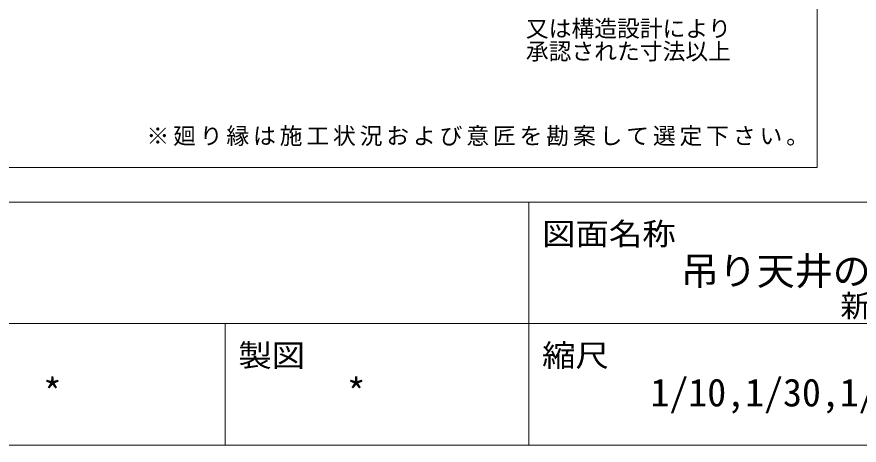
# Model space of a CAD drawing. Units: millimetres on the paper, enlarged 40 times, with parts at other scales. Extents: x -7800 to 7800, y -5578 to 5485.
# Drawn here: x 2351 to 4570, y -5515 to -4387 of the extents above; entities that cross this region are included whole.
import ezdxf
from ezdxf.enums import TextEntityAlignment as Align

# ---------------------------------------------------------------- set-up
doc = ezdxf.new("R2010")
doc.units = ezdxf.units.MM
doc.header["$LTSCALE"] = 40
for name, color, linetype, lineweight in [('7-5_寸法', 7, 'Continuous', 9), ('7-6_文字', 7, 'Continuous', 18), ('F-2_太線１', 3, 'Continuous', 18), ('F-6_文字', 7, 'Continuous', 18)]:
    doc.layers.add(name, color=color, linetype=linetype, lineweight=lineweight)
doc.styles.add('ＭＳ ゴシック', font='')
doc.styles.get('ＭＳ ゴシック').set_extended_font_data('MS Gothic')

msp = doc.modelspace()

# ---------------------------------------------------------------- linework, layer by layer
at = {"layer": 'F-2_太線１'}
for p, q in [((4458.58, -2399.73), (4458.58, -4783.77)), ((78.17, -4783.77), (4458.58, -4783.77)), ((-7800, -4874.85), (7800, -4874.85)), ((-7800, -5514.85), (7800, -5514.85))]:
    msp.add_line(p, q, dxfattribs=at)
at = {"layer": 'F-2_太線１', "color": 7}
for p, q in [((3700, -4874.85), (3700, -5514.85)), ((1300, -5194.85), (7800, -5194.85)), ((2900, -5194.85), (2900, -5514.85))]:
    msp.add_line(p, q, dxfattribs=at)

# ---------------------------------------------------------------- texts
at = {"layer": '7-5_寸法', "style": 'ＭＳ ゴシック'}
for s, p in [('\u3000又は構造設計により', (3631.86, -4453.1)), ('\u3000承認された寸法以上', (3631.86, -4513.1))]:
    msp.add_text(s, height=43.99, dxfattribs=at).set_placement(p, align=Align.BOTTOM_LEFT)
at = {"layer": '7-6_文字', "insert": (2692.57, -4727.63), "char_height": 43.99, "attachment_point": 7, "style": 'ＭＳ ゴシック'}
msp.add_mtext('\\T1.17;※廻り縁は施工状況および意匠を勘案して選定下さい。', dxfattribs=at)
at = {"layer": 'F-6_文字', "color": 4, "style": 'ＭＳ ゴシック', "width": 1.1}
for s, p in [('図面名称', (3734.51, -5005.55)), ('製図', (2934.51, -5325.55)), ('縮尺', (3734.51, -5325.55))]:
    msp.add_text(s, height=58.65, dxfattribs=at).set_placement(p, align=Align.BOTTOM_LEFT)
at = {"layer": 'F-6_文字', "color": 4, "style": 'ＭＳ ゴシック'}
for s, height, p in [('吊り天井の脱落防止対策', 73.31, (4100, -5114.85)), ('新耐震FullPower天井 JIS25形仕様施工標準図', 58.65, (4520, -5194.85)), ('*', 73.31, (2420, -5434.85)), ('*', 73.31, (3220, -5434.85)), ('1/10,1/30,1/40,1/60', 73.31, (4020, -5434.85))]:
    msp.add_text(s, height=height, dxfattribs=at).set_placement(p, align=Align.BOTTOM_LEFT)

doc.saveas('drawing.dxf')
